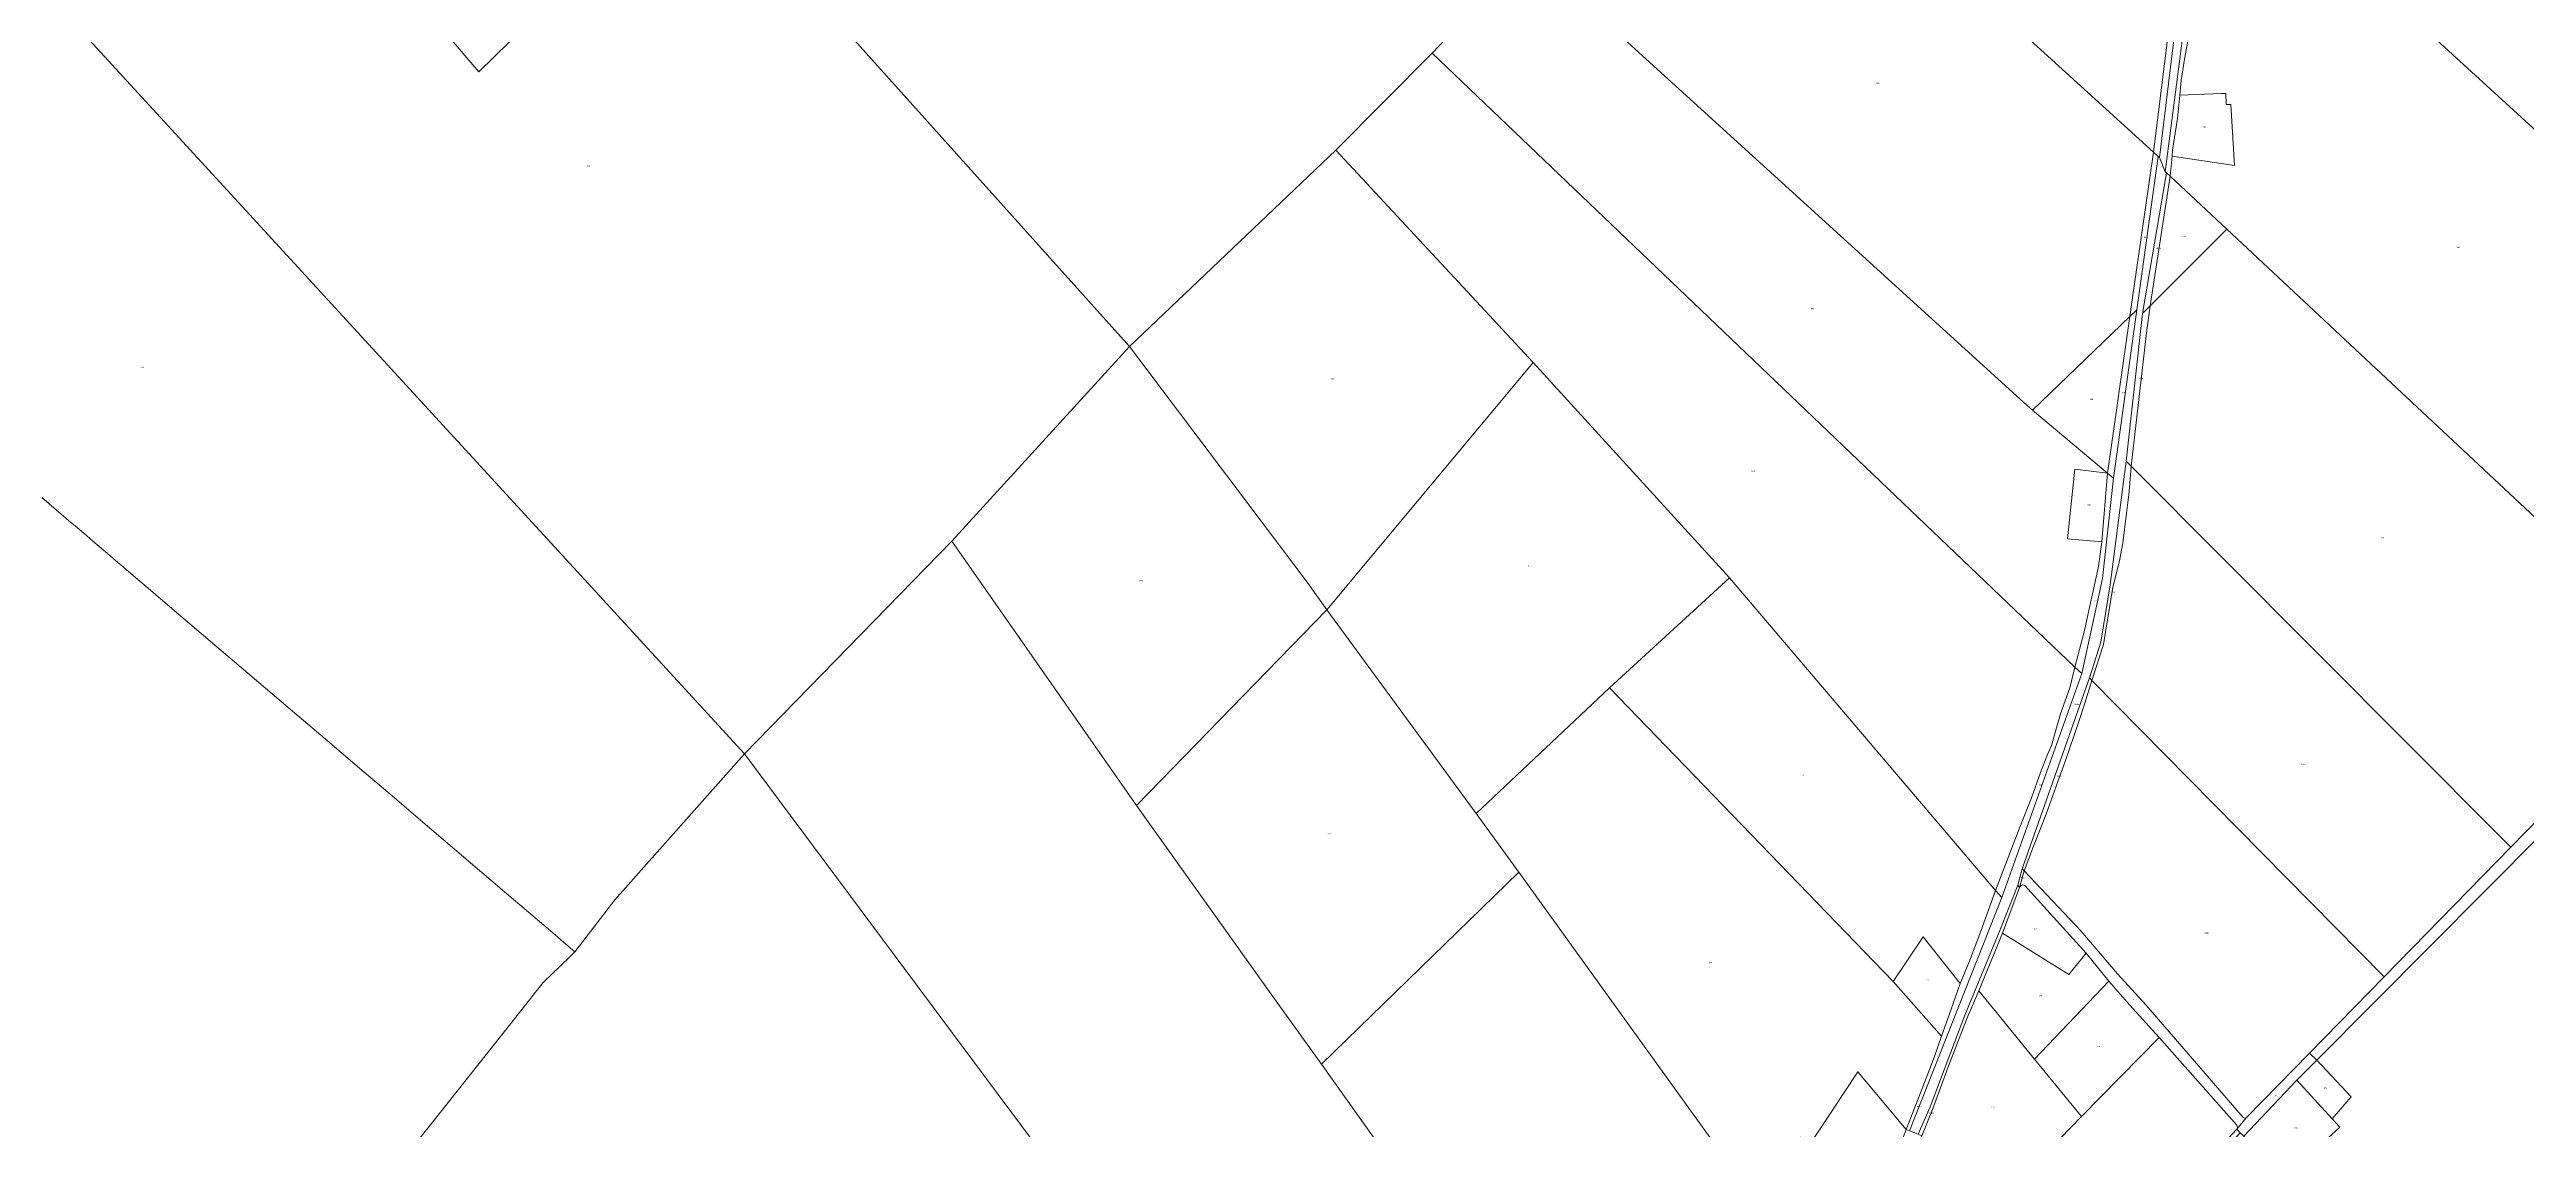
# Model space of a CAD drawing. Header units: metres. Extents: x 208626 to 229755, y 5040476 to 5064226.
# Drawn here: x 216295 to 219081, y 5047698 to 5048913 of the extents above; entities that cross this region are included whole.
import ezdxf

# ---------------------------------------------------------------- set-up
doc = ezdxf.new("R2010")
doc.units = ezdxf.units.M
doc.header["$LTSCALE"] = 0.56
doc.layers.add('6', color=7, linetype='Continuous', lineweight=13)
doc.layers.add('61', color=7, linetype='Continuous')

msp = doc.modelspace()

# ---------------------------------------------------------------- linework, layer by layer
at = {"layer": '6'}
for points in [[(216303.7958, 5049441.6425), (216311.7955, 5049451.6426), (216530.7889, 5049673.6454), (216802.4032, 5049369.2158), (217019.7995, 5049124.6542), (216777.8066, 5048887.6511)], [(216075.8026, 5049210.6396), (216093.802, 5049230.6398), (216303.7958, 5049441.6425), (216777.8066, 5048887.6511), (217019.7995, 5049124.6542), (217160.8026, 5048967.6568), (217509.8102, 5048578.6631), (217309.8166, 5048359.6606), (217076.8236, 5048120.6576)], [(218173.7905, 5049240.6716), (218389.5433, 5049462.1454), (218519.0611, 5049329.449), (218582.6437, 5049274.9044), (218708.3275, 5049169.4512), (218706.9392, 5049159.622), (218661.6926, 5048797.2689)], [(217160.8026, 5048967.6568), (217600.7891, 5049425.6624), (217756.7924, 5049252.6652), (217962.7968, 5049026.6689), (217958.797, 5049022.6689), (217850.3754, 5048908.6455), (217741.8036, 5048799.6661), (217509.8102, 5048578.6631)], [(218668.4408, 5048791.1038), (218713.7998, 5049164.3368), (218729.9838, 5049299.8209), (218740.9428, 5049341.3659), (218745.0288, 5049355.4229), (218751.9408, 5049379.2019), (218757.7718, 5049393.3928), (218748.0988, 5049325.2529), (218724.8068, 5049159.6868), (218675.1198, 5048775.2828)], [(218730.2788, 5049154.5728), (218746.8908, 5049256.4428), (218759.2848, 5049314.8228), (219030.7902, 5049061.6852), (219415.797, 5048704.6918), (219581.5264, 5048549.6109), (219492.2667, 5048456.0803), (218937.988, 5048962.1223)], [(217958.797, 5049022.6689), (217962.7968, 5049026.6689), (218173.7905, 5049240.6716), (218661.6926, 5048797.2689), (218637.4783, 5048628.6658), (218635.182, 5048612.5948), (218525.8229, 5048507.2282), (218515.8065, 5048515.6785)], [(218661.6926, 5048797.2689), (218706.9392, 5049159.622), (218708.3275, 5049169.4512), (218713.7998, 5049164.3368), (218668.4408, 5048791.1038), (218667.1888, 5048792.2738)], [(218675.1198, 5048775.2828), (218724.8068, 5049159.6868), (218730.2788, 5049154.5728), (218725.5788, 5049114.9569), (218719.8848, 5049074.8878), (218702.0778, 5048936.6868), (218700.7358, 5048924.2658), (218696.3708, 5048899.7579), (218693.0138, 5048877.9359), (218691.3278, 5048861.4629), (218688.6488, 5048835.2989), (218683.2778, 5048799.3758), (218682.6888, 5048792.9768), (218680.5918, 5048770.1679), (218676.3718, 5048774.1128)], [(218680.5918, 5048770.1679), (218682.6888, 5048792.9768), (218753.0133, 5048782.3827), (218748.905, 5048850.9265), (218743.6706, 5048850.8146), (218743.1593, 5048863.2553), (218738.1146, 5048863.2024), (218691.3278, 5048861.4629), (218693.0138, 5048877.9359), (218696.3708, 5048899.7579), (218700.7358, 5048924.2658), (218702.0778, 5048936.6868), (218719.8848, 5049074.8878), (218725.5788, 5049114.9569), (218730.2788, 5049154.5728), (218937.988, 5048962.1223), (219492.2667, 5048456.0803), (219469.793, 5048434.056), (219410.2832, 5048372.9662), (219264.7531, 5048224.2355), (218744.3123, 5048710.6068)], [(217850.3754, 5048908.6455), (217958.797, 5049022.6689), (218515.8065, 5048515.6785), (218525.8229, 5048507.2282), (218609.9815, 5048436.2278), (218573.338, 5048440.7782), (218565.2477, 5048362.5725), (218603.7158, 5048359.1329), (218600.0128, 5048331.3609), (218583.9028, 5048257.8518), (218573.4958, 5048218.2369)], [(217741.8036, 5048799.6661), (217850.3754, 5048908.6455), (218573.4958, 5048218.2369), (218567.8228, 5048194.9998), (218557.3678, 5048165.7239), (218546.9118, 5048130.1748), (218542.7298, 5048119.7189), (218534.6938, 5048099.7249), (218524.4798, 5048071.1899), (218511.3628, 5048038.1638), (218484.1778, 5047967.0649), (218184.813, 5048318.674), (217963.8083, 5048560.67)], [(218682.6888, 5048792.9768), (218683.2778, 5048799.3758), (218688.6488, 5048835.2989), (218691.3278, 5048861.4629), (218738.1146, 5048863.2024), (218743.1593, 5048863.2553), (218743.6706, 5048850.8146), (218748.905, 5048850.9265), (218753.0133, 5048782.3827)], [(217509.8102, 5048578.6631), (217741.8036, 5048799.6661), (217963.8083, 5048560.67), (217731.8163, 5048282.6672), (217709.8156, 5048313.6668)], [(218635.182, 5048612.5948), (218637.4783, 5048628.6658), (218661.6926, 5048797.2689), (218667.1888, 5048792.2738), (218642.9788, 5048620.1068)], [(218387.3475, 5047696.5488), (218491.0308, 5047959.0158), (218581.2708, 5048210.8128), (218604.4848, 5048317.9938), (218616.7808, 5048430.4909), (218642.9788, 5048620.1068), (218667.1888, 5048792.2738), (218668.4408, 5048791.1038), (218675.1198, 5048775.2828), (218676.3718, 5048774.1128), (218649.5598, 5048615.9318), (218631.1808, 5048449.6289), (218613.0408, 5048310.8408), (218602.5108, 5048246.3358), (218589.7538, 5048206.0489), (218514.1918, 5047991.3008), (218509.0168, 5047972.7398), (218489.0568, 5047922.0939), (218449.4408, 5047826.7488), (218410.4658, 5047723.6128), (218396.9719, 5047692.7828)], [(218649.5598, 5048615.9318), (218676.3718, 5048774.1128), (218680.5918, 5048770.1679), (218658.0988, 5048624.4639)], [(218658.0988, 5048624.4639), (218680.5918, 5048770.1679), (218744.3123, 5048710.6068)], [(218636.6119, 5048444.1794), (218654.0696, 5048594.2482), (218658.0988, 5048624.4639), (218744.3123, 5048710.6068), (219264.7531, 5048224.2355), (219163.8343, 5048117.8485), (219063.7566, 5048015.6436), (219052.6782, 5048026.7351)], [(218525.8229, 5048507.2282), (218635.182, 5048612.5948), (218609.9815, 5048436.2278)], [(218609.9815, 5048436.2278), (218635.182, 5048612.5948), (218642.9788, 5048620.1068), (218616.7808, 5048430.4909)], [(218631.1808, 5048449.6289), (218649.5598, 5048615.9318), (218658.0988, 5048624.4639), (218654.0696, 5048594.2482), (218636.6119, 5048444.1794)], [(217309.8166, 5048359.6606), (217509.8102, 5048578.6631), (217709.8156, 5048313.6668), (217731.8163, 5048282.6672), (217517.8227, 5048062.6644)], [(217731.8163, 5048282.6672), (217963.8083, 5048560.67), (218184.813, 5048318.674), (218049.8168, 5048194.6722), (217899.821, 5048053.6703)], [(218837.4536, 5047784.0365), (218921.3549, 5047869.7607), (219063.7566, 5048015.6436), (219163.8343, 5048117.8485), (219264.7531, 5048224.2355), (219410.2832, 5048372.9662), (219469.793, 5048434.056), (219492.2667, 5048456.0803), (219581.5264, 5048549.6109), (219592.5679, 5048538.8266), (219505.341, 5048449.8551), (219394.1173, 5048336.8212), (219295.4765, 5048236.3042), (219260.1919, 5048199.4396), (219196.2056, 5048133.3468), (219179.8799, 5048115.1778), (219099.0412, 5048031.1794), (218845.4659, 5047776.0242)], [(218565.2477, 5048362.5725), (218573.338, 5048440.7782), (218609.9815, 5048436.2278), (218603.7158, 5048359.1329)], [(218573.4958, 5048218.2369), (218583.9028, 5048257.8518), (218600.0128, 5048331.3609), (218603.7158, 5048359.1329), (218609.9815, 5048436.2278), (218616.7808, 5048430.4909), (218604.4848, 5048317.9938), (218581.2708, 5048210.8128)], [(218589.7538, 5048206.0489), (218602.5108, 5048246.3358), (218613.0408, 5048310.8408), (218631.1808, 5048449.6289), (218636.6119, 5048444.1794), (218634.5975, 5048415.3071), (218631.576, 5048391.1349), (218627.2116, 5048357.5624), (218623.5186, 5048337.7547), (218615.9195, 5048307.9215), (218605.3895, 5048243.4161), (218592.632, 5048203.1292)], [(218592.632, 5048203.1292), (218605.3895, 5048243.4161), (218615.9195, 5048307.9215), (218623.5186, 5048337.7547), (218627.2116, 5048357.5624), (218631.576, 5048391.1349), (218634.5975, 5048415.3071), (218636.6119, 5048444.1794), (219052.6782, 5048026.7351), (219063.7566, 5048015.6436), (218921.3549, 5047869.7607)], [(217076.8236, 5048120.6576), (217309.8166, 5048359.6606), (217517.8227, 5048062.6644), (217676.8274, 5047839.6674), (217725.8288, 5047771.6683), (218009.8371, 5047372.6735), (217978.8385, 5047323.6732), (218113.8888, 5047167.4189), (218096.1808, 5047133.5819), (218080.1068, 5047105.4529), (218059.8368, 5047071.7378), (218031.6368, 5047025.7428), (218000.9428, 5046981.9268), (217973.0408, 5046937.7488), (217881.8456, 5047051.6723), (217452.834, 5047615.6645)], [(218049.8168, 5048194.6722), (218184.813, 5048318.674), (218484.1778, 5047967.0649), (218467.4488, 5047921.0599), (218454.9018, 5047887.6018), (218444.4458, 5047862.5079), (218402.8218, 5047914.6782), (218368.8232, 5047864.6778)], [(217517.8227, 5048062.6644), (217731.8163, 5048282.6672), (217899.821, 5048053.6703), (217947.8224, 5047987.6711), (217725.8288, 5047771.6683), (217676.8274, 5047839.6674)], [(218484.1778, 5047967.0649), (218511.3628, 5048038.1638), (218524.4798, 5048071.1899), (218534.6938, 5048099.7249), (218542.7298, 5048119.7189), (218546.9118, 5048130.1748), (218557.3678, 5048165.7239), (218567.8228, 5048194.9998), (218573.4958, 5048218.2369), (218581.2708, 5048210.8128), (218491.0308, 5047959.0158)], [(217899.821, 5048053.6703), (218049.8168, 5048194.6722), (218368.8232, 5047864.6778), (218423.4499, 5047803.139), (218415.317, 5047780.4153), (218400.3425, 5047741.1074), (218383.4963, 5047698.0558), (218329.3284, 5047763.0953), (218272.9514, 5047677.7311), (218264.8281, 5047689.6766), (218215.5546, 5047618.1482), (218202.8298, 5047633.6758), (217947.8224, 5047987.6711)], [(218514.1918, 5047991.3008), (218589.7538, 5048206.0489), (218592.632, 5048203.1292), (218584.6689, 5048177.5434), (218576.5172, 5048153.7776), (218562.7525, 5048113.155), (218554.3594, 5048089.6543), (218541.1188, 5048052.6047), (218526.83, 5048016.802), (218516.4225, 5047988.9369)], [(218516.4225, 5047988.9369), (218526.83, 5048016.802), (218541.1188, 5048052.6047), (218554.3594, 5048089.6543), (218562.7525, 5048113.155), (218576.5172, 5048153.7776), (218584.6689, 5048177.5434), (218592.632, 5048203.1292), (218921.3549, 5047869.7607), (218837.4536, 5047784.0365), (218766.4705, 5047711.5113), (218764.1006, 5047710.9846), (218762.5207, 5047711.5113), (218653.0624, 5047838.1966), (218621.1686, 5047873.1119), (218580.0246, 5047921.5529)], [(216664.3703, 5047628.9235), (216737.8324, 5047721.3146), (216826.4934, 5047833.3074), (216850, 5047863), (216861.1131, 5047873.8044), (216867.6526, 5047880.1623), (216870.9679, 5047883.3855), (216873.1075, 5047885.4656), (216877.0544, 5047889.3029), (216878.9555, 5047891.1512), (216886, 5047898), (216891.065, 5047904.6109), (216930.7711, 5047956.4362), (217076.8236, 5048120.6576), (217452.834, 5047615.6645), (217380.7388, 5047540.877), (217368.0333, 5047528.1715), (217237.8404, 5047393.6618), (217027.8469, 5047171.6592), (216723.676, 5047554.0762)], [(218809.6547, 5047644.1018), (218871.286, 5047700.9237), (218862.955, 5047710.048), (218884.0943, 5047734.6911), (218845.4659, 5047776.0242), (219099.0412, 5048031.1794), (219886.48, 5046978.0044), (219889.5408, 5046907.4229), (219715.1283, 5046716.078), (219525.359, 5046913.2479), (219106.9408, 5047343.9193), (218889.7034, 5047566.6863)], [(218509.0168, 5047972.7398), (218514.1918, 5047991.3008), (218516.4225, 5047988.9369), (218511.2033, 5047970.3318)], [(217725.8288, 5047771.6683), (217947.8224, 5047987.6711), (218202.8298, 5047633.6758), (218215.5546, 5047618.1482), (218222.4784, 5047609.6994), (218175.0902, 5047522.3709), (218163.3754, 5047500.7824), (218148.6538, 5047472.6775), (218061.773, 5047305.4746), (218040.838, 5047331.6741), (218009.8371, 5047372.6735)], [(218383.4963, 5047698.0558), (218400.3425, 5047741.1074), (218415.317, 5047780.4153), (218423.4499, 5047803.139), (218433.8348, 5047832.1538), (218444.4458, 5047862.5079), (218454.9018, 5047887.6018), (218467.4488, 5047921.0599), (218484.1778, 5047967.0649), (218491.0308, 5047959.0158), (218387.3475, 5047696.5488)], [(218396.9719, 5047692.7828), (218410.4658, 5047723.6128), (218449.4408, 5047826.7488), (218489.0568, 5047922.0939), (218509.0168, 5047972.7398), (218511.2033, 5047970.3318), (218491.9146, 5047919.1062), (218465.4416, 5047854.1306), (218452.2991, 5047823.7604), (218431.4842, 5047770.3802), (218413.3243, 5047720.6246), (218401.2735, 5047691.0995)], [(218491.9146, 5047919.1062), (218511.2033, 5047970.3318), (218512.7295, 5047972.4864), (218514.6358, 5047973.39), (218517.094, 5047972.4864), (218545.7449, 5047940.9284), (218585.9175, 5047896.2769), (218566.6108, 5047872.3689)], [(218511.2033, 5047970.3318), (218516.4225, 5047988.9369), (218580.0246, 5047921.5529), (218621.1686, 5047873.1119), (218653.0624, 5047838.1966), (218762.5207, 5047711.5113), (218764.1006, 5047710.9846), (218766.4705, 5047711.5113), (218755.4275, 5047698.3302), (218756.4644, 5047700.4519), (218755.6745, 5047702.8218), (218668.17, 5047801.6026), (218634.9333, 5047838.1966), (218611.4325, 5047865.0545), (218585.9175, 5047896.2769), (218545.7449, 5047940.9284), (218517.094, 5047972.4864), (218514.6358, 5047973.39), (218512.7295, 5047972.4864)], [(218368.8232, 5047864.6778), (218402.8218, 5047914.6782), (218444.4458, 5047862.5079), (218433.8348, 5047832.1538), (218423.4499, 5047803.139)], [(218465.4416, 5047854.1306), (218491.9146, 5047919.1062), (218566.6108, 5047872.3689), (218585.9175, 5047896.2769), (218611.4325, 5047865.0545), (218528.044, 5047777.132)], [(218377.5488, 5047638.8858), (218399.0458, 5047685.6418), (218401.2735, 5047691.0995), (218413.3243, 5047720.6246), (218431.4842, 5047770.3802), (218452.2991, 5047823.7604), (218465.4416, 5047854.1306), (218528.044, 5047777.132), (218539.8249, 5047762.6806), (218580.8259, 5047712.6814), (218435.4563, 5047562.8448)], [(218528.044, 5047777.132), (218611.4325, 5047865.0545), (218634.9333, 5047838.1966), (218668.17, 5047801.6026), (218580.8259, 5047712.6814), (218539.8249, 5047762.6806)], [(218435.4563, 5047562.8448), (218580.8259, 5047712.6814), (218668.17, 5047801.6026), (218755.6745, 5047702.8218), (218756.4644, 5047700.4519), (218755.4275, 5047698.3302), (218691.4249, 5047629.356), (218525.8525, 5047447.3619)], [(218755.4275, 5047698.3302), (218766.4705, 5047711.5113), (218837.4536, 5047784.0365), (218845.4659, 5047776.0242), (218823.0839, 5047753.6422), (218763.3107, 5047690.7091), (218759.4352, 5047694.4558)], [(218823.0839, 5047753.6422), (218845.4659, 5047776.0242), (218884.0943, 5047734.6911), (218862.955, 5047710.048)], [(218272.9514, 5047677.7311), (218329.3284, 5047763.0953), (218383.4963, 5047698.0558), (218371.3295, 5047665.2992), (218340.8386, 5047598.4892), (218293.751, 5047650.2637), (218281.8286, 5047664.677)], [(218763.3107, 5047690.7091), (218823.0839, 5047753.6422), (218862.955, 5047710.048), (218871.286, 5047700.9237), (218809.6547, 5047644.1018)], [(218443.3793, 5047359.9817), (218525.8525, 5047447.3619), (218691.4249, 5047629.356), (218755.4275, 5047698.3302), (218759.4352, 5047694.4558), (218582.2962, 5047503.0748), (218446.6414, 5047356.5132)]]:
    msp.add_lwpolyline(points, close=True, dxfattribs=at)
msp.add_lwpolyline([(216075.8026, 5049210.6396), (217076.8236, 5048120.6576), (216930.7711, 5047956.4362), (216891.065, 5047904.6109), (216886, 5047898), (216870.6035, 5047911.1111), (216866.3522, 5047914.7313), (216861.0423, 5047919.2531), (216855.7959, 5047923.7207), (216850.9751, 5047927.8259), (216806.7556, 5047965.4816), (216778.4474, 5047989.5878), (216724.9575, 5048035.1377), (216675.3382, 5048077.3917), (216648.9274, 5048099.8822), (216604.861, 5048137.4074), (216571, 5048166.2422), (216545.5015, 5048187.9557), (216468.168, 5048253.8101), (216452.6924, 5048266.9885), (216439.9283, 5048277.8579), (216419.7905, 5048295.0065), (216408.4824, 5048304.636), (216391.7232, 5048318.9076), (216383.5887, 5048325.8346), (216380.063, 5048328.837), (216378.193, 5048330.4294), (216377.2086, 5048331.2677), (216371.6722, 5048335.9886), (216366.144, 5048340.7111), (216360.0172, 5048345.9451), (216350.601, 5048353.9891), (216343.7478, 5048359.8436), (216333.3088, 5048368.7613), (216321.972, 5048378.446), (216316.4002, 5048383.2059), (216285.9783, 5048409.1944)], dxfattribs=at)

# ---------------------------------------------------------------- texts
at = {"layer": '61'}
for s, width, p in [('885', 1.15, (218349.75, 5048874)), ('887', 1.15, (218717.8438, 5048825)), ('499', 1.15, (216899.1875, 5048781)), ('4261', 1.1, (218651.1875, 5048701.25)), ('4262', 1.2, (218665.0781, 5048688.5)), ('3940', 1.2, (218694.3341, 5048701.7461)), ('1330', 1.05, (219001.8516, 5048689.5)), ('883', 1.15, (218276.4531, 5048620.5)), ('498', 1.15, (216397.3281, 5048554.5)), ('675', 1.15, (217736.8125, 5048541.75)), ('884', 1.15, (218590.3288, 5048518.6836)), ('4260', 1.2, (218626.4844, 5048526)), ('4259', 1.2, (218644.6406, 5048542.25)), ('882', 1.15, (218209.7188, 5048438)), ('886', 1.15, (218587.6094, 5048399.75)), ('1329', 1.1, (218916.7734, 5048363)), ('673', 1.15, (217958.3125, 5048331.25)), ('674', 1.15, (217520.8125, 5048314.75)), ('4258', 1.2, (218613.1875, 5048301.5)), ('4257', 1.2, (218595.1406, 5048292)), ('4802', 1.2, (218573.1901, 5048175.7236)), ('1334', 1.05, (218828.1875, 5048108)), ('4256', 1.2, (218532.7188, 5048084.75)), ('4255', 1.2, (218553.4063, 5048095)), ('4627', 1.2, (218512.7188, 5047980.75)), ('875', 1.15, (218527.6563, 5047923)), ('2943', 1.2, (218718.8906, 5047918.5)), ('672', 1.15, (218161.6406, 5047885)), ('876', 1.15, (218532.8516, 5047848)), ('4519', 1.1, (218638.8438, 5047844)), ('874', 1.15, (218598.1094, 5047790.75)), ('879', 1.15, (218853.5938, 5047744)), ('4253', 1.2, (218395.625, 5047723.25)), ('4254', 1.2, (218409.3125, 5047716)), ('872', 1.15, (218479.1875, 5047722.5)), ('4801', 1.1, (218797.8511, 5047735.3687)), ('878', 1.15, (218820.0625, 5047699))]:
    msp.add_text(s, height=1.4, dxfattribs=dict(at, width=width)).set_placement(p)
for s, p in [('881', (218267, 5048096)), ('671', (217732.8281, 5048030)), ('871', (218406.6406, 5047866))]:
    msp.add_text(s, height=1.4, dxfattribs=at).set_placement(p)

doc.saveas('drawing.dxf')
